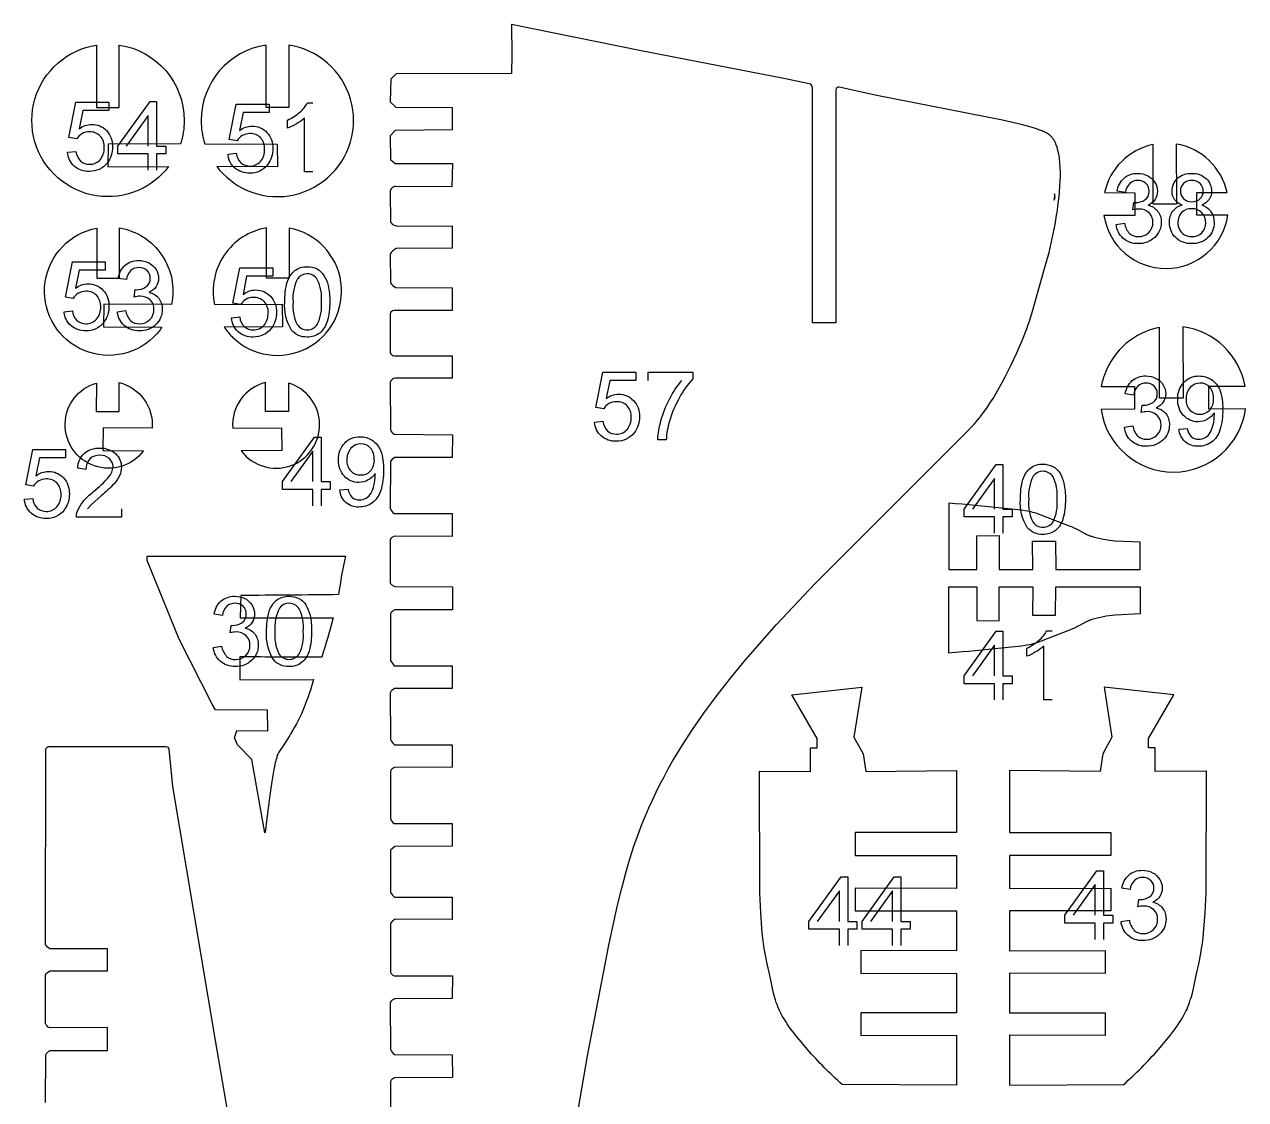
# Model space of a CAD drawing. Extents: x -306 to 77, y -230 to 818.
# Drawn here: x -305.9 to -129.1, y -56.4 to 99.3 of the extents above; entities that cross this region are included whole.
import ezdxf

# ---------------------------------------------------------------- set-up
doc = ezdxf.new("R2010")
doc.units = 0
doc.layers.add('LAYER_1', color=18, linetype='CONTINUOUS')
doc.layers.add('LETTERS', color=1, linetype='CONTINUOUS')

msp = doc.modelspace()

# ---------------------------------------------------------------- linework, layer by layer
at = {"layer": 'LAYER_1'}
for points in [[(-228.4, -73.68), (-224.35, -50.07), (-221.3, -34.06), (-220.01, -28.25), (-219.4, -25.78), (-218.81, -23.56), (-218.22, -21.54), (-217.64, -19.71), (-217.05, -18.02), (-216.44, -16.44), (-215.98, -15.3), (-215.49, -14.16), (-214.97, -13.03), (-214.44, -11.9), (-213.88, -10.78), (-213.29, -9.65), (-212.68, -8.52), (-212.04, -7.39), (-210.66, -5.11), (-209.17, -2.8), (-207.53, -0.44), (-205.75, 1.97), (-203.82, 4.45), (-201.72, 7.01), (-199.44, 9.66), (-196.99, 12.42), (-191.48, 18.29), (-169.76, 40), (-168.36, 41.47), (-167.86, 42.03), (-167.67, 42.26), (-167.58, 42.36), (-167.51, 42.45), (-167.03, 43.09), (-166.57, 43.74), (-166.11, 44.44), (-165.66, 45.14), (-165.2, 45.91), (-164.75, 46.68), (-164.32, 47.46), (-163.9, 48.25), (-163.03, 49.99), (-162.22, 51.75), (-161.46, 53.53), (-160.74, 55.34), (-160.57, 55.82), (-160.39, 56.33), (-160.03, 57.42), (-158.1, 64.29, 0.048757), (-156.03, 75.07), (-155.97, 75.9), (-155.93, 76.58), (-155.91, 77.25), (-155.91, 77.91), (-155.93, 78.56), (-155.97, 79.14), (-155.99, 79.43), (-156.02, 79.72), (-156.06, 80), (-156.1, 80.29), (-156.15, 80.57), (-156.21, 80.85), (-156.27, 81.11), (-156.31, 81.24), (-156.34, 81.36), (-156.38, 81.49), (-156.42, 81.62), (-156.47, 81.74), (-156.51, 81.86), (-156.55, 81.96), (-156.59, 82.06), (-156.64, 82.15), (-156.68, 82.25), (-156.73, 82.34), (-156.78, 82.43), (-156.83, 82.53), (-156.88, 82.61), (-156.94, 82.69), (-156.99, 82.77), (-157.05, 82.85), (-157.1, 82.92), (-157.13, 82.95), (-157.15, 82.98), (-157.2, 83.03), (-157.3, 83.14), (-157.33, 83.17), (-157.37, 83.21), (-157.41, 83.24), (-157.45, 83.27), (-157.49, 83.31), (-157.53, 83.34), (-157.58, 83.37), (-157.63, 83.4), (-157.68, 83.44), (-157.74, 83.47), (-157.85, 83.54), (-157.98, 83.6), (-158.11, 83.67), (-158.26, 83.74), (-158.41, 83.8), (-158.57, 83.87), (-158.74, 83.94), (-159.12, 84.08), (-159.53, 84.22), (-159.98, 84.36), (-160.47, 84.5), (-161.58, 84.8), (-164.29, 85.45), (-182.49, 89.01), (-187.92, 90.19, 0.469464), (-188.41, 89.83), (-188.43, 56.09), (-191.81, 56.09), (-191.78, 90.11), (-191.88, 90.42), (-192.06, 90.67), (-195.96, 91.48), (-216.58, 95.45), (-235.36, 99.3), (-235.33, 94.86), (-235.35, 92.18), (-252.05, 92.15), (-252.86, 91.39), (-252.96, 88.07), (-252.1, 87.31), (-243.98, 87.28), (-243.98, 84.02), (-252.2, 83.94), (-252.96, 83.17), (-252.91, 79.75), (-252.2, 79.14), (-243.93, 79.16), (-244, 75.8), (-252.13, 75.82, 0.416214), (-252.93, 75.03), (-252.91, 70.64, 0.131587), (-251.92, 70.08), (-243.94, 70.13), (-243.94, 66.89), (-252.07, 66.87, 0.138218), (-252.94, 66.02), (-252.89, 61.88, 0.128149), (-252.12, 61.19), (-243.94, 61.16), (-243.95, 57.89), (-252.1, 57.87, 0.414011), (-252.94, 57.39), (-252.93, 51.75, 0.304278), (-252.33, 51.3), (-243.96, 51.32), (-243.95, 48.06), (-252.2, 48.08, 0.323484), (-252.92, 47.45), (-252.9, 40.67, 0.170153), (-252.37, 39.94), (-243.93, 39.86), (-243.94, 36.58), (-252.27, 36.58), (-252.66, 36.35), (-252.91, 36.02), (-252.94, 29.23, 0.15558), (-252.38, 28.49), (-243.94, 28.49), (-243.95, 25.13), (-252.33, 25.2, 0.142456), (-252.96, 24.72), (-252.94, 18.36), (-252.66, 18.11), (-252.28, 17.9), (-243.91, 17.85), (-243.93, 14.5), (-252.24, 14.5, 0.154243), (-252.9, 13.95), (-252.91, 7.17), (-252.37, 6.42), (-243.94, 6.42), (-243.95, 3.12), (-252.33, 3.12, 0.122192), (-252.94, 2.49), (-252.91, -4.27, 0.08215), (-252.33, -5.01), (-243.94, -5.03), (-243.95, -8.28), (-252.31, -8.31, 0.164054), (-252.91, -8.84), (-252.91, -15.66, 0.186836), (-252.35, -16.42), (-243.96, -16.43), (-243.94, -19.72), (-252.26, -19.73), (-252.9, -20.26), (-252.88, -26.43, 0.109959), (-252.29, -27.08), (-243.95, -27.08), (-243.97, -30.32), (-252.21, -30.29, 0.142173), (-252.89, -30.88), (-252.91, -37.89, 0.176715), (-252.37, -38.48), (-243.92, -38.49), (-243.95, -41.74), (-252.28, -41.81, 0.154498), (-252.93, -42.33), (-252.89, -49.14, 0.130891), (-252.32, -49.87), (-243.96, -49.9), (-243.92, -53.2), (-252.32, -53.23, 0.154339), (-252.88, -53.78), (-252.89, -60.1, 0.362503)], [(-282.75, 85.39, -0.077996), (-283.28, 82.01), (-293.75, 81.95), (-293.81, 78.68), (-285.02, 78.7, -0.117795), (-289.34, 75.29, -1.140759), (-295.44, 96.3), (-295.46, 87.25), (-292.15, 87.26), (-292.17, 96.31, -0.37221), (-282.75, 85.39)], [(-280.3, 85.39, 0.077996), (-279.77, 82.01), (-269.3, 81.95), (-269.24, 78.68), (-278.03, 78.7, 0.117767), (-273.71, 75.29, 1.140765), (-267.61, 96.3), (-267.59, 87.25), (-270.9, 87.26), (-270.88, 96.31, 0.372226), (-280.3, 85.39)], [(-139.13, 81.98), (-139.09, 73.26), (-142.5, 73.26), (-142.5, 81.91, 0.295853), (-149.51, 74.94), (-145.13, 74.91), (-145.13, 71.64), (-149.6, 71.61, 0.857434), (-131.67, 71.68), (-136.15, 71.67), (-136.15, 74.96), (-131.78, 74.96, 0.305859), (-139.13, 81.98)], [(-156.82, 73.87, 0.21136), (-156.75, 74.77), (-156.82, 73.87)], [(-295.39, 69.81), (-295.41, 62.55), (-292.1, 62.56), (-292.12, 69.83, -0.425334), (-284.58, 58.76), (-294.39, 58.78), (-294.44, 55.51), (-285.98, 55.45), (-285.98, 55.45, -0.04992), (-287.16, 54.04), (-287.2, 54, -1.345568), (-295.39, 69.81)], [(-267.55, 69.81), (-267.54, 62.55), (-270.85, 62.56), (-270.83, 69.83, 0.425325), (-278.37, 58.76), (-268.56, 58.78), (-268.5, 55.51), (-276.97, 55.45), (-276.97, 55.45, 0.04989), (-275.78, 54.04), (-275.75, 54, 1.345545), (-267.55, 69.81)], [(-145.18, 43.57), (-150.01, 43.53, 0.869917), (-129.1, 43.62), (-134.44, 43.6), (-134.44, 46.89), (-129.17, 46.9, 0.326624), (-138.19, 55.51), (-138.14, 45.19), (-141.56, 45.19), (-141.56, 55.41, 0.263853), (-149.49, 48.64, 0.047058), (-149.99, 46.88), (-145.18, 46.84), (-145.18, 43.57)], [(-295.47, 47.37), (-295.48, 43.25), (-292.16, 43.26), (-292.17, 47.44, -0.36691), (-287.4, 40.84), (-294.46, 40.86), (-294.51, 37.59), (-288.64, 37.55, -1.386067), (-295.47, 47.37)], [(-267.67, 47.37), (-267.66, 43.25), (-270.97, 43.26), (-270.96, 47.44, 0.366938), (-275.73, 40.84), (-268.67, 40.86), (-268.62, 37.59), (-274.49, 37.55, 1.386036), (-267.67, 47.37)], [(-172.05, 29.97), (-172.05, 20.38), (-168.02, 20.38), (-168, 25.23), (-164.75, 25.28), (-164.75, 20.38), (-159.91, 20.38), (-159.93, 24.46), (-156.61, 24.46), (-156.59, 20.38), (-144.34, 20.38), (-144.34, 24.31), (-147.99, 24.46), (-148.41, 24.51), (-148.84, 24.57), (-149.26, 24.64), (-149.69, 24.72), (-150.11, 24.81), (-150.53, 24.9), (-150.95, 25.01), (-151.36, 25.12), (-151.44, 25.15), (-151.53, 25.18), (-151.61, 25.21), (-151.69, 25.24), (-151.78, 25.27), (-151.86, 25.3), (-152.02, 25.38), (-152.18, 25.45), (-152.34, 25.53), (-153.43, 26.14), (-153.59, 26.22), (-153.75, 26.3), (-153.91, 26.37), (-154.26, 26.52), (-154.61, 26.66), (-158.68, 28.25), (-159.08, 28.39), (-159.28, 28.46), (-159.48, 28.53), (-159.68, 28.59), (-159.88, 28.64), (-160.16, 28.71), (-160.43, 28.77), (-160.71, 28.83), (-161, 28.88), (-161.56, 28.96), (-164.42, 29.26, 0.004206), (-172.05, 29.97)], [(-288.1, 22.31), (-259.42, 22.31, 0.020387), (-260.4, 16.73, -0.003379), (-274.57, 16.61), (-274.66, 13.34), (-261.2, 13.37, -0.018277), (-262.85, 7.68, -0.000457), (-274.69, 7.7), (-274.71, 4.38), (-264.05, 4.41, -0.034316), (-265.38, 0.45, -0.060367), (-267.34, -3.37), (-267.34, -3.38), (-267.34, -3.38), (-267.33, -3.38), (-267.33, -3.38), (-267.33, -3.39), (-267.33, -3.39), (-267.33, -3.39), (-267.33, -3.4), (-267.33, -3.4), (-267.34, -3.4), (-267.34, -3.41), (-267.34, -3.41), (-267.34, -3.42), (-267.34, -3.42), (-267.34, -3.43), (-267.34, -3.43), (-267.35, -3.45), (-267.35, -3.46), (-267.36, -3.47), (-267.37, -3.49), (-267.39, -3.52), (-267.41, -3.56), (-267.45, -3.65), (-267.51, -3.74), (-267.66, -3.97), (-268.45, -5.17), (-268.86, -5.8), (-269.03, -6.09), (-269.11, -6.22), (-269.18, -6.35), (-269.24, -6.46), (-269.26, -6.52), (-269.29, -6.57), (-269.3, -6.62), (-269.31, -6.64), (-269.32, -6.66), (-269.33, -6.68), (-269.34, -6.7), (-269.34, -6.72), (-269.35, -6.74), (-269.35, -6.75), (-269.35, -6.75), (-269.35, -6.76), (-269.35, -6.77), (-269.35, -6.78), (-269.36, -6.79), (-269.36, -6.79), (-269.36, -6.8), (-269.36, -6.81), (-269.36, -6.81), (-269.36, -6.82), (-269.36, -6.83), (-269.36, -6.83), (-269.35, -6.84), (-269.35, -6.84), (-269.35, -6.85), (-269.35, -6.85), (-269.35, -6.86), (-269.35, -6.86), (-269.34, -6.86), (-269.34, -6.87), (-269.34, -6.87), (-269.34, -6.87), (-269.33, -6.88), (-269.33, -6.88), (-269.32, -6.88), (-269.32, -6.88), (-269.32, -6.88), (-269.31, -6.89), (-269.31, -6.89), (-269.3, -6.89), (-269.3, -6.89), (-269.3, -6.89), (-269.31, -6.89), (-269.31, -6.89), (-269.32, -6.9), (-269.32, -6.9), (-269.33, -6.9), (-269.34, -6.91), (-269.34, -6.92), (-269.35, -6.93), (-269.36, -6.93), (-269.36, -6.94), (-269.37, -6.96), (-269.38, -6.97), (-269.38, -6.98), (-269.39, -6.99), (-269.4, -7.01), (-269.41, -7.04), (-269.42, -7.07), (-269.44, -7.11), (-269.45, -7.15), (-269.48, -7.25), (-269.51, -7.35), (-269.57, -7.6), (-269.64, -7.89), (-269.78, -8.58), (-270.07, -10.33), (-270.36, -12.33), (-270.85, -16.09), (-271, -17.32), (-271.04, -17.67), (-271.06, -17.76), (-271.06, -17.78), (-271.06, -17.79), (-271.06, -17.79), (-271.06, -17.79), (-272.95, -7.13), (-275.04, -5.03), (-275.45, -4.01), (-275.14, -2.97), (-270.63, -2.99), (-270.7, 0), (-278.2, 0.06), (-278.71, 0.84), (-283.46, 10.28), (-288.1, 21.69), (-288.1, 22.31)], [(-172.05, 8.26), (-172.05, 17.85), (-168.02, 17.85), (-168, 13), (-164.75, 12.95), (-164.75, 17.85), (-159.91, 17.85), (-159.93, 13.77), (-156.61, 13.77), (-156.59, 17.85), (-144.34, 17.85), (-144.34, 13.92), (-147.99, 13.77), (-148.41, 13.72), (-148.84, 13.66), (-149.26, 13.59), (-149.69, 13.51), (-150.11, 13.42), (-150.53, 13.32), (-150.95, 13.22), (-151.36, 13.11), (-151.44, 13.08), (-151.53, 13.05), (-151.61, 13.02), (-151.69, 12.99), (-151.78, 12.96), (-151.86, 12.92), (-152.02, 12.85), (-152.18, 12.78), (-152.34, 12.69), (-153.43, 12.09), (-153.59, 12.01), (-153.75, 11.93), (-153.91, 11.85), (-154.26, 11.71), (-154.61, 11.57), (-158.68, 9.98), (-159.08, 9.84), (-159.28, 9.77), (-159.48, 9.7), (-159.68, 9.64), (-159.88, 9.58), (-160.16, 9.52), (-160.43, 9.45), (-160.71, 9.4), (-161, 9.35), (-161.56, 9.27), (-164.42, 8.97, -0.004196), (-172.05, 8.26)], [(-170.97, -8.76), (-170.97, -17.74), (-185.63, -17.74), (-185.64, -21.06), (-170.97, -21.04), (-170.97, -25.81), (-185.62, -25.8), (-185.62, -29.08), (-170.97, -29.09), (-170.97, -34.85), (-184.8, -34.82), (-184.8, -38.14), (-170.97, -38.11), (-170.97, -43.86), (-184.8, -43.86), (-184.8, -47.13), (-170.97, -47.09), (-170.97, -54.31), (-187.51, -54.21, -0.032882), (-192.53, -49.13), (-194.17, -47.16), (-194.7, -46.49), (-194.96, -46.15), (-195.21, -45.8), (-195.45, -45.45), (-195.68, -45.1), (-195.9, -44.73), (-196.12, -44.37), (-196.32, -44), (-196.51, -43.62), (-196.59, -43.46), (-196.66, -43.3), (-196.8, -42.98), (-196.92, -42.65), (-197.04, -42.32), (-197.15, -41.98), (-197.25, -41.65), (-197.43, -40.97), (-198.04, -38.21), (-198.37, -36.74), (-198.66, -35.26), (-198.78, -34.52), (-198.89, -33.78), (-198.99, -33.03), (-199.07, -32.29), (-199.28, -29.37), (-199.41, -26.45), (-199.47, -8.84), (-192.07, -8.91), (-192.07, -5.44), (-191.1, -5.44), (-191.1, -4.12), (-194.78, 2.21), (-184.67, 3.33), (-185.8, -3.91), (-184.47, -6.31), (-184.09, -8.91), (-170.97, -8.76)], [(-163.27, -8.76), (-163.27, -17.74), (-148.61, -17.74), (-148.6, -21.06), (-163.27, -21.04), (-163.27, -25.81), (-148.63, -25.8), (-148.63, -29.08), (-163.27, -29.09), (-163.27, -34.85), (-149.44, -34.82), (-149.44, -38.14), (-163.27, -38.11), (-163.27, -43.86), (-149.44, -43.86), (-149.44, -47.13), (-163.27, -47.09), (-163.27, -54.31), (-146.74, -54.21, 0.032882), (-141.71, -49.13), (-140.07, -47.16), (-139.54, -46.49), (-139.29, -46.15), (-139.04, -45.8), (-138.8, -45.45), (-138.56, -45.1), (-138.34, -44.73), (-138.12, -44.37), (-137.92, -44), (-137.73, -43.62), (-137.66, -43.46), (-137.58, -43.3), (-137.45, -42.98), (-137.32, -42.65), (-137.2, -42.32), (-137.1, -41.98), (-137, -41.65), (-136.81, -40.97), (-136.2, -38.21), (-135.88, -36.74), (-135.59, -35.26), (-135.46, -34.52), (-135.35, -33.78), (-135.25, -33.03), (-135.18, -32.29), (-134.97, -29.37), (-134.83, -26.45), (-134.77, -8.84), (-142.17, -8.91), (-142.17, -5.44), (-143.14, -5.44), (-143.14, -4.12), (-139.47, 2.21), (-149.57, 3.33), (-148.45, -3.91), (-149.77, -6.31), (-150.16, -8.91), (-163.27, -8.76)], [(-302.82, -33.98), (-302.76, -5.68, -0.414297), (-302.35, -5.27), (-285.41, -5.27, -0.397751), (-285, -5.65), (-284.47, -11.04), (-278.31, -47.55), (-274.26, -71.16)], [(-302.82, -56.8), (-302.8, -49.94, -0.126319), (-302.16, -49.28), (-293.84, -49.27), (-293.84, -45.94), (-302.26, -46.02, -0.142564), (-302.84, -45.38), (-302.83, -38.35, -0.150822), (-302.16, -37.74), (-293.85, -37.78), (-293.86, -34.56), (-302.2, -34.56, -0.13675), (-302.82, -33.98)]]:
    msp.add_lwpolyline(points, format="xyb", dxfattribs=at)
at = {"layer": 'LETTERS'}
for points in [[(-299.63, 80.79), (-298.43, 80.91, 0.172827), (-297.77, 79.51, 0.19315), (-296.48, 79.04, 0.222694), (-294.93, 79.71, 0.190048), (-294.33, 81.48, 0.196067), (-294.9, 83.13, 0.214435), (-296.48, 83.74, 0.140394), (-297.57, 83.45, 0.122103), (-298.31, 82.72), (-299.45, 82.9), (-298.43, 88.02), (-293.67, 88.02), (-293.67, 86.81), (-297.44, 86.81), (-297.96, 84.2, -0.161043), (-296.14, 84.82, -0.21325), (-294, 83.92, -0.200352), (-293.13, 81.58, -0.172468), (-293.9, 79.23, -0.244519), (-296.48, 78.02, -0.190188), (-298.67, 78.78, -0.194762), (-299.63, 80.79)], [(-276.41, 80.53), (-275.21, 80.65, 0.172827), (-274.55, 79.25, 0.19315), (-273.26, 78.79, 0.222694), (-271.71, 79.45, 0.190048), (-271.11, 81.22, 0.196067), (-271.68, 82.88, 0.214435), (-273.26, 83.48, 0.140394), (-274.35, 83.2, 0.122103), (-275.09, 82.46), (-276.23, 82.64), (-275.21, 87.76), (-270.45, 87.76), (-270.45, 86.56), (-274.23, 86.56), (-274.75, 83.94, -0.161043), (-272.92, 84.57, -0.21325), (-270.78, 83.66, -0.200352), (-269.91, 81.33, -0.172468), (-270.69, 78.98, -0.244519), (-273.26, 77.76, -0.190188), (-275.45, 78.52, -0.194762), (-276.41, 80.53)], [(-264.13, 77.94), (-265.33, 77.94), (-265.33, 85.73, -0.056472), (-266.5, 84.89, -0.043354), (-267.8, 84.26), (-267.8, 85.44, 0.072812), (-266, 86.61, 0.094573), (-264.9, 87.94), (-264.13, 87.94)], [(-147.82, 70.32), (-146.62, 70.5, 0.157208), (-145.9, 69.02, 0.190824), (-144.62, 68.57, 0.207035), (-143.11, 69.16, 0.206792), (-142.52, 70.64, 0.21215), (-143.08, 72.02, 0.201438), (-144.51, 72.56, 0.06086), (-145.4, 72.43), (-145.26, 73.51), (-145.06, 73.5, 0.150126), (-143.68, 73.9, 0.267883), (-143.06, 75.15, 0.212216), (-143.52, 76.26, 0.201176), (-144.69, 76.7, 0.194147), (-145.88, 76.27, 0.171909), (-146.49, 74.96), (-147.7, 75.14, -0.176006), (-146.69, 77.05, -0.185359), (-144.74, 77.73, -0.121536), (-143.25, 77.38, -0.143029), (-142.22, 76.42, -0.137196), (-141.86, 75.13, -0.148173), (-142.2, 73.96, -0.143231), (-143.22, 73.11, -0.172968), (-141.83, 72.27, -0.174942), (-141.31, 70.66, -0.2139), (-142.26, 68.45, -0.199954), (-144.66, 67.55, -0.190219), (-146.83, 68.32, -0.194452), (-147.82, 70.32)], [(-138.29, 73.15, -0.154301), (-139.39, 73.94, -0.156053), (-139.75, 75.17, -0.214883), (-138.97, 76.99, -0.197968), (-136.9, 77.73, -0.198952), (-134.82, 76.97, -0.214096), (-134.02, 75.14, -0.155234), (-134.38, 73.94, -0.15259), (-135.44, 73.15, -0.165647), (-134.12, 72.18, -0.153221), (-133.66, 70.58, -0.209259), (-134.55, 68.42, -0.203953), (-136.89, 67.55, -0.204604), (-139.22, 68.42, -0.208562), (-140.11, 70.61, -0.159411), (-139.64, 72.25, -0.176935), (-138.29, 73.15)], [(-138.54, 75.21, 0.209471), (-138.09, 74.07, 0.202556), (-136.87, 73.63, 0.203005), (-135.68, 74.07, 0.209754), (-135.23, 75.14, 0.209959), (-135.69, 76.25, 0.203457), (-136.89, 76.7, 0.200999), (-138.09, 76.26, 0.212142), (-138.54, 75.21)], [(-138.9, 70.61, 0.112278), (-138.67, 69.6, 0.165133), (-137.94, 68.84, 0.125176), (-136.88, 68.57, 0.209173), (-135.42, 69.13, 0.203875), (-134.87, 70.57, 0.434621), (-136.92, 72.61, 0.212186), (-138.36, 72.04, 0.201219), (-138.9, 70.61)], [(-300.14, 57.7), (-298.94, 57.82, 0.172827), (-298.28, 56.42, 0.19315), (-296.99, 55.95, 0.222694), (-295.44, 56.62, 0.190048), (-294.84, 58.39, 0.196067), (-295.41, 60.04, 0.214435), (-296.99, 60.65, 0.140394), (-298.08, 60.36, 0.122103), (-298.82, 59.63), (-299.96, 59.81), (-298.94, 64.93), (-294.18, 64.93), (-294.18, 63.72), (-297.95, 63.72), (-298.47, 61.11, -0.161043), (-296.65, 61.73, -0.21325), (-294.51, 60.83, -0.200352), (-293.64, 58.49, -0.172468), (-294.41, 56.14, -0.244519), (-296.99, 54.93, -0.190188), (-299.18, 55.69, -0.194762), (-300.14, 57.7)], [(-292.43, 57.7), (-291.23, 57.88, 0.157208), (-290.51, 56.4, 0.190824), (-289.23, 55.95, 0.207035), (-287.72, 56.55, 0.206792), (-287.13, 58.02, 0.21215), (-287.69, 59.4, 0.201438), (-289.13, 59.94, 0.06086), (-290.01, 59.81), (-289.87, 60.89), (-289.67, 60.88, 0.150126), (-288.29, 61.28, 0.267883), (-287.67, 62.53, 0.212216), (-288.13, 63.64, 0.201176), (-289.3, 64.08, 0.194147), (-290.49, 63.65, 0.171909), (-291.11, 62.34), (-292.31, 62.52, -0.176006), (-291.3, 64.43, -0.185359), (-289.35, 65.11, -0.121536), (-287.87, 64.76, -0.143029), (-286.83, 63.8, -0.137196), (-286.47, 62.51, -0.148173), (-286.81, 61.34, -0.143231), (-287.83, 60.49, -0.172968), (-286.44, 59.65, -0.174942), (-285.93, 58.04, -0.2139), (-286.87, 55.83, -0.199954), (-289.27, 54.93, -0.190219), (-291.45, 55.7, -0.194452), (-292.43, 57.7)], [(-275.9, 56.8), (-274.7, 56.93, 0.172827), (-274.04, 55.53, 0.19315), (-272.75, 55.06, 0.222694), (-271.2, 55.73, 0.190048), (-270.6, 57.5, 0.196067), (-271.17, 59.15, 0.214435), (-272.75, 59.76, 0.140394), (-273.84, 59.47, 0.122103), (-274.58, 58.73), (-275.72, 58.91), (-274.7, 64.03), (-269.94, 64.03), (-269.94, 62.83), (-273.71, 62.83), (-274.24, 60.21, -0.161043), (-272.41, 60.84, -0.21325), (-270.27, 59.93, -0.200352), (-269.4, 57.6, -0.172468), (-270.17, 55.25, -0.244519), (-272.75, 54.03, -0.190188), (-274.94, 54.79, -0.194762), (-275.9, 56.8)], [(-268.19, 59.12, -0.078342), (-267.83, 61.98, -0.147096), (-266.75, 63.64, -0.173322), (-264.94, 64.21, -0.121798), (-263.52, 63.89, -0.136635), (-262.52, 62.96, -0.076386), (-261.91, 61.48, -0.060311), (-261.69, 59.12, -0.077662), (-262.05, 56.27, -0.14731), (-263.13, 54.61, -0.173974), (-264.94, 54.03, -0.235882), (-267.21, 55.04, -0.160537), (-268.19, 59.12)], [(-266.99, 59.12, 0.139824), (-266.4, 55.85, 0.54057), (-263.48, 55.86, 0.13964), (-262.89, 59.12, 0.137543), (-263.48, 62.38, 0.254896), (-264.95, 63.19, 0.250497), (-266.35, 62.48, 0.139009), (-266.99, 59.12)], [(-223.35, 41.71), (-222.14, 41.83, 0.172827), (-221.48, 40.43, 0.19315), (-220.19, 39.97, 0.222694), (-218.65, 40.63, 0.190048), (-218.04, 42.4, 0.196067), (-218.62, 44.06, 0.214435), (-220.19, 44.66, 0.140394), (-221.28, 44.38, 0.122103), (-222.02, 43.64), (-223.17, 43.82), (-222.14, 48.94), (-217.38, 48.94), (-217.38, 47.74), (-221.16, 47.74), (-221.68, 45.12, -0.161043), (-219.85, 45.75, -0.21325), (-217.71, 44.84, -0.200352), (-216.84, 42.51, -0.172468), (-217.62, 40.16, -0.244519), (-220.19, 38.94, -0.190188), (-222.38, 39.7, -0.194762), (-223.35, 41.71)], [(-215.58, 47.74), (-215.58, 48.94), (-209.13, 48.94), (-209.13, 47.97, 0.060347), (-211.04, 45.28, 0.058125), (-212.51, 41.85, 0.055346), (-212.98, 39.12), (-214.19, 39.12, -0.059451), (-213.73, 41.95, -0.058466), (-212.46, 45.14, -0.057287), (-210.7, 47.74)], [(-146.63, 40.98), (-145.43, 41.16, 0.157208), (-144.71, 39.68, 0.190824), (-143.43, 39.23, 0.207035), (-141.93, 39.83, 0.206792), (-141.33, 41.3, 0.21215), (-141.9, 42.68, 0.201438), (-143.33, 43.22, 0.06086), (-144.21, 43.09), (-144.07, 44.17), (-143.87, 44.16, 0.150126), (-142.49, 44.56, 0.267883), (-141.88, 45.81, 0.212216), (-142.33, 46.92, 0.201176), (-143.51, 47.36, 0.194147), (-144.7, 46.93, 0.171909), (-145.31, 45.62), (-146.51, 45.8, -0.176006), (-145.51, 47.71, -0.185359), (-143.55, 48.39, -0.121536), (-142.07, 48.04, -0.143029), (-141.03, 47.08, -0.137196), (-140.67, 45.8, -0.148173), (-141.02, 44.62, -0.143231), (-142.04, 43.77, -0.172968), (-140.64, 42.93, -0.174942), (-140.13, 41.32, -0.2139), (-141.08, 39.11, -0.199954), (-143.48, 38.21, -0.190219), (-145.65, 38.98, -0.194452), (-146.63, 40.98)], [(-138.74, 40.68), (-137.54, 40.8, 0.166693), (-136.97, 39.6, 0.189901), (-135.91, 39.23, 0.271367), (-134.23, 40.18, 0.070359), (-133.8, 41.34, 0.061052), (-133.62, 42.82), (-133.62, 43.07, -0.124963), (-134.62, 42.12, -0.133015), (-135.99, 41.76, -0.214712), (-138.07, 42.66, -0.19836), (-138.92, 45.02, -0.200018), (-138.04, 47.46, -0.212988), (-135.81, 48.39, -0.149189), (-134.05, 47.86, -0.150589), (-132.83, 46.37, -0.096672), (-132.42, 43.57, -0.084583), (-132.83, 40.52, -0.151782), (-134.05, 38.8, -0.162389), (-135.96, 38.21, -0.187715), (-137.86, 38.86, -0.187552), (-138.74, 40.68)], [(-133.74, 45.08, 0.188792), (-134.29, 46.75, 0.223569), (-135.67, 47.36, 0.222824), (-137.12, 46.7, 0.190504), (-137.72, 44.98, 0.19933), (-137.15, 43.44, 0.213795), (-135.71, 42.85, 0.217138), (-134.3, 43.44, 0.194331), (-133.74, 45.08)], [(-260.23, 31.88), (-259.03, 32, 0.166693), (-258.46, 30.81, 0.189901), (-257.4, 30.44, 0.271367), (-255.72, 31.38, 0.070359), (-255.29, 32.54, 0.061052), (-255.1, 34.03), (-255.11, 34.27, -0.124963), (-256.11, 33.33, -0.133015), (-257.48, 32.97, -0.214712), (-259.56, 33.86, -0.19836), (-260.41, 36.23, -0.200018), (-259.52, 38.67, -0.212988), (-257.3, 39.59, -0.149189), (-255.54, 39.07, -0.150589), (-254.32, 37.58, -0.096672), (-253.91, 34.77, -0.084583), (-254.32, 31.73, -0.151782), (-255.54, 30, -0.162389), (-257.45, 29.41, -0.187715), (-259.35, 30.06, -0.187552), (-260.23, 31.88)], [(-305.88, 30.53), (-304.68, 30.65, 0.172827), (-304.02, 29.25, 0.19315), (-302.73, 28.78, 0.222694), (-301.18, 29.45, 0.190048), (-300.58, 31.22, 0.196067), (-301.15, 32.87, 0.214435), (-302.73, 33.48, 0.140394), (-303.82, 33.19, 0.122103), (-304.56, 32.45), (-305.7, 32.63), (-304.68, 37.75), (-299.92, 37.75), (-299.92, 36.55), (-303.69, 36.55), (-304.21, 33.93, -0.161043), (-302.39, 34.56, -0.21325), (-300.25, 33.65, -0.200352), (-299.38, 31.32, -0.172468), (-300.15, 28.97, -0.244519), (-302.73, 27.75, -0.190188), (-304.92, 28.51, -0.194762), (-305.88, 30.53)], [(-291.85, 29.14), (-291.85, 27.94), (-298.35, 27.94, -0.097474), (-298.21, 28.8, -0.08646), (-297.44, 30.13, -0.045911), (-295.88, 31.64, 0.040779), (-293.67, 33.77, 0.172586), (-293.05, 35.22, 0.219617), (-293.58, 36.42, 0.193668), (-294.97, 36.91, 0.206195), (-296.42, 36.37, 0.202699), (-296.97, 34.86), (-298.17, 35.04, -0.196814), (-297.2, 37.2, -0.186558), (-294.95, 37.94, -0.197806), (-292.68, 37.14, -0.214499), (-291.85, 35.18, -0.101399), (-292.09, 34, -0.080554), (-292.9, 32.79, -0.030754), (-294.75, 31.05), (-296.18, 29.8), (-296.74, 29.14)], [(-255.23, 36.29, 0.188792), (-255.78, 37.95, 0.223569), (-257.16, 38.57, 0.222824), (-258.61, 37.91, 0.190504), (-259.21, 36.19, 0.19933), (-258.64, 34.64, 0.213795), (-257.19, 34.05, 0.217138), (-255.78, 34.64, 0.194331), (-255.23, 36.29)], [(-161.69, 30.52, -0.078342), (-161.33, 33.38, -0.147096), (-160.25, 35.05, -0.173322), (-158.44, 35.62, -0.121798), (-157.02, 35.29, -0.136635), (-156.01, 34.36, -0.076386), (-155.41, 32.88, -0.060311), (-155.19, 30.52, -0.077662), (-155.55, 27.68, -0.14731), (-156.63, 26.01, -0.173974), (-158.44, 25.44, -0.235882), (-160.71, 26.44, -0.160537), (-161.69, 30.52)], [(-160.49, 30.53, 0.139824), (-159.9, 27.26, 0.54057), (-156.98, 27.26, 0.13964), (-156.39, 30.53, 0.137543), (-156.97, 33.79, 0.254896), (-158.45, 34.59, 0.250497), (-159.85, 33.88, 0.139009), (-160.49, 30.53)], [(-278.53, 9.08), (-277.33, 9.26, 0.157208), (-276.61, 7.78, 0.190824), (-275.33, 7.33, 0.207035), (-273.82, 7.93, 0.206792), (-273.23, 9.4, 0.21215), (-273.79, 10.78, 0.201438), (-275.23, 11.32, 0.06086), (-276.11, 11.19), (-275.97, 12.27), (-275.77, 12.26, 0.150126), (-274.39, 12.66, 0.267883), (-273.77, 13.92, 0.212216), (-274.23, 15.03, 0.201176), (-275.41, 15.47, 0.194147), (-276.6, 15.03, 0.171909), (-277.21, 13.72), (-278.41, 13.9, -0.176006), (-277.4, 15.81, -0.185359), (-275.45, 16.49, -0.121536), (-273.97, 16.14, -0.143029), (-272.93, 15.18, -0.137196), (-272.57, 13.9, -0.148173), (-272.91, 12.72, -0.143231), (-273.94, 11.87, -0.172968), (-272.54, 11.03, -0.174942), (-272.03, 9.42, -0.2139), (-272.98, 7.21, -0.199954), (-275.37, 6.31, -0.190219), (-277.55, 7.08, -0.194452), (-278.53, 9.08)], [(-270.82, 11.4, -0.078342), (-270.46, 14.26, -0.147096), (-269.38, 15.92, -0.173322), (-267.57, 16.49, -0.121798), (-266.14, 16.17, -0.136635), (-265.14, 15.23, -0.076386), (-264.54, 13.75, -0.060311), (-264.32, 11.4, -0.077662), (-264.68, 8.55, -0.14731), (-265.75, 6.88, -0.173974), (-267.57, 6.31, -0.235882), (-269.84, 7.31, -0.160537), (-270.82, 11.4)], [(-269.62, 11.4, 0.139824), (-269.03, 8.13, 0.54057), (-266.11, 8.13, 0.13964), (-265.52, 11.4, 0.137543), (-266.1, 14.66, 0.254896), (-267.58, 15.47, 0.250497), (-268.98, 14.75, 0.139009), (-269.62, 11.4)], [(-157.11, 1.47), (-158.32, 1.47), (-158.32, 9.26, -0.056472), (-159.49, 8.42, -0.043354), (-160.79, 7.79), (-160.79, 8.97, 0.072812), (-158.98, 10.14, 0.094573), (-157.89, 11.47), (-157.11, 11.47)], [(-147.13, -30.61), (-145.93, -30.43, 0.157208), (-145.21, -31.9, 0.190824), (-143.93, -32.36, 0.207035), (-142.42, -31.76, 0.206792), (-141.83, -30.29, 0.21215), (-142.39, -28.91, 0.201438), (-143.83, -28.37, 0.06086), (-144.71, -28.5), (-144.57, -27.42), (-144.37, -27.43, 0.150126), (-142.99, -27.02, 0.267883), (-142.37, -25.77, 0.212216), (-142.83, -24.66, 0.201176), (-144, -24.22, 0.194147), (-145.19, -24.66, 0.171909), (-145.81, -25.97), (-147.01, -25.79, -0.176006), (-146, -23.88, -0.185359), (-144.05, -23.2, -0.121536), (-142.56, -23.55, -0.143029), (-141.53, -24.51, -0.137196), (-141.17, -25.79, -0.148173), (-141.51, -26.97, -0.143231), (-142.53, -27.81, -0.172968), (-141.14, -28.66, -0.174942), (-140.62, -30.26, -0.2139), (-141.57, -32.47, -0.199954), (-143.97, -33.38, -0.190219), (-146.14, -32.61, -0.194452), (-147.13, -30.61)]]:
    msp.add_lwpolyline(points, format="xyb", dxfattribs=at)
for points in [[(-287.95, 78.2), (-287.95, 80.55), (-292.34, 80.55), (-292.34, 81.69), (-287.7, 88.14), (-286.74, 88.14), (-286.74, 81.69), (-285.42, 81.69), (-285.42, 80.55), (-286.74, 80.55), (-286.74, 78.2)], [(-287.95, 81.69), (-287.95, 86.13), (-291.14, 81.69)], [(-264.15, 29.59), (-264.15, 31.94), (-268.54, 31.94), (-268.54, 33.09), (-263.91, 39.53), (-262.94, 39.53), (-262.94, 33.09), (-261.62, 33.09), (-261.62, 31.94), (-262.94, 31.94), (-262.94, 29.59)], [(-264.15, 33.09), (-264.15, 37.52), (-267.34, 33.09)], [(-165.43, 25.62), (-165.43, 27.97), (-169.82, 27.97), (-169.82, 29.11), (-165.19, 35.56), (-164.22, 35.56), (-164.22, 29.11), (-162.9, 29.11), (-162.9, 27.97), (-164.22, 27.97), (-164.22, 25.62)], [(-165.43, 29.11), (-165.43, 33.55), (-168.62, 29.11)], [(-165.43, 1.47), (-165.43, 3.82), (-169.82, 3.82), (-169.82, 4.96), (-165.19, 11.41), (-164.22, 11.41), (-164.22, 4.96), (-162.9, 4.96), (-162.9, 3.82), (-164.22, 3.82), (-164.22, 1.47)], [(-165.43, 4.96), (-165.43, 9.4), (-168.62, 4.96)], [(-187.91, -34.09), (-187.91, -31.74), (-192.31, -31.74), (-192.31, -30.59), (-187.67, -24.15), (-186.7, -24.15), (-186.7, -30.59), (-185.38, -30.59), (-185.38, -31.74), (-186.7, -31.74), (-186.7, -34.09)], [(-180.2, -34.09), (-180.2, -31.74), (-184.6, -31.74), (-184.6, -30.59), (-179.96, -24.15), (-178.99, -24.15), (-178.99, -30.59), (-177.67, -30.59), (-177.67, -31.74), (-178.99, -31.74), (-178.99, -34.09)], [(-150.87, -33.2), (-150.87, -30.85), (-155.26, -30.85), (-155.26, -29.71), (-150.62, -23.26), (-149.66, -23.26), (-149.66, -29.71), (-148.34, -29.71), (-148.34, -30.85), (-149.66, -30.85), (-149.66, -33.2)], [(-187.91, -30.59), (-187.91, -26.16), (-191.1, -30.59)], [(-180.2, -30.59), (-180.2, -26.16), (-183.39, -30.59)], [(-150.87, -29.71), (-150.87, -25.27), (-154.06, -29.71)]]:
    msp.add_lwpolyline(points, dxfattribs=at)

doc.saveas('drawing.dxf')
